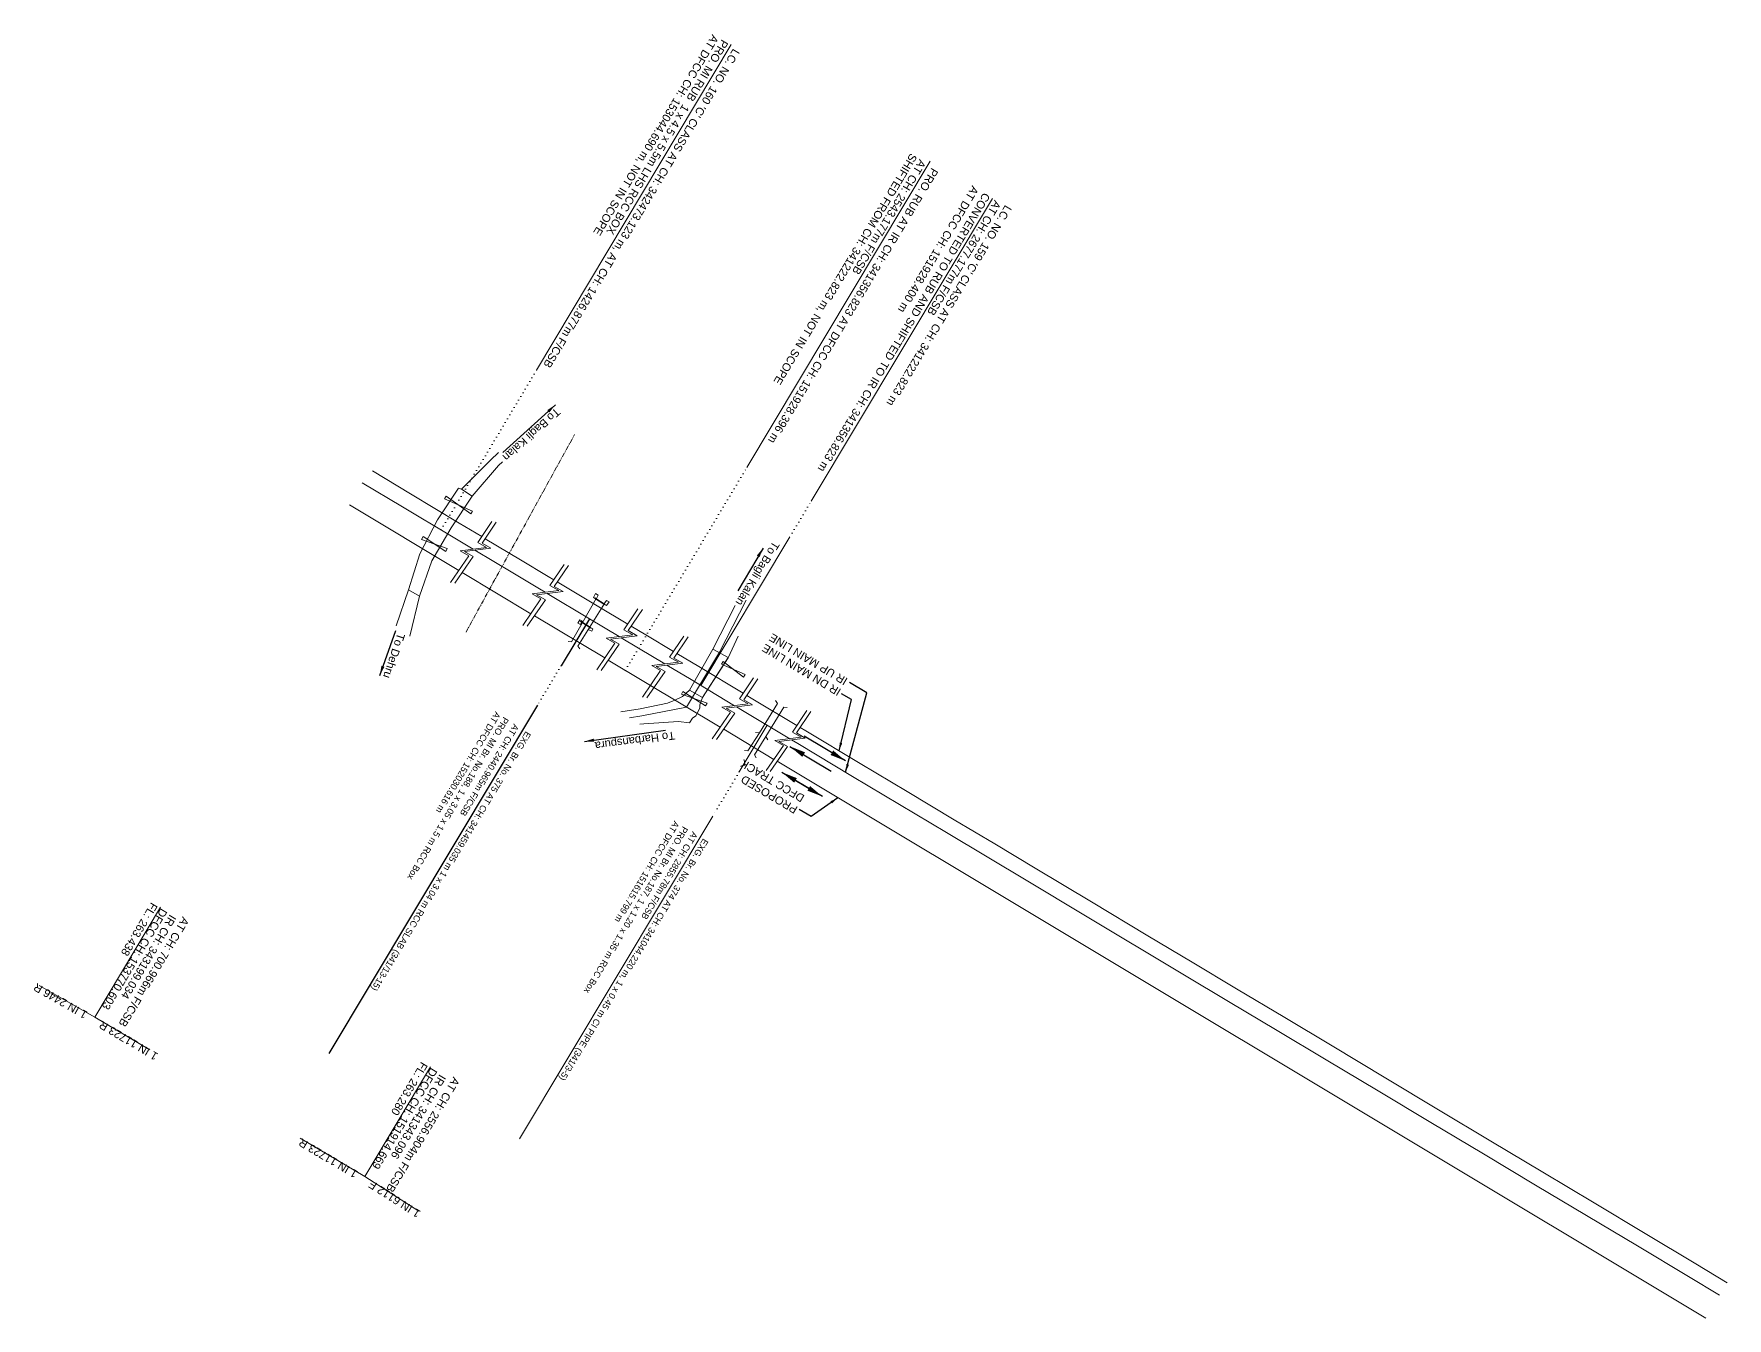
# Model space of a CAD drawing. Header units: metres. Extents: x 597821 to 610090, y 3402206 to 3407451.
# Drawn here: x 603336 to 603865, y 3402953 to 3403354 of the extents above; entities that cross this region are included whole.
import ezdxf
from ezdxf.enums import TextEntityAlignment as Align

# ---------------------------------------------------------------- set-up
doc = ezdxf.new("R2010")
doc.units = ezdxf.units.M
doc.header["$MEASUREMENT"] = 0
doc.linetypes.add('DOT', pattern=[0.25, 0, -0.25])
doc.linetypes.add('PHANTOM', pattern=[2.5, 1.25, -0.25, 0.25, -0.25, 0.25, -0.25])
for name, color, linetype, lineweight in [('BRIDGE DETAILS PLAN', 7, 'Continuous', 0), ('CL OF RAILWAYTRACK', 7, 'Continuous', 30), ('Culvert Parapet', 7, 'Continuous', 0), ('Existing IR Track', 143, 'Continuous', 0), ('Gate', 7, 'Continuous', 0), ('LC DETAILS IN PLAN', 7, 'Continuous', 0), ('Pavers', 7, 'Continuous', 0), ('Pipe line-Pertolium', 7, 'PHANTOM', 0), ('PROPOSED DFCC TRACK', 1, 'Continuous', 0), ('PROPOSED GRADES IN PLAN', 10, 'Continuous', 0), ('SFL', 7, 'Continuous', 0), ('Subroad Centre', 34, 'Continuous', 0), ('Subroad Edge', 34, 'Continuous', 0), ('Wing Wall', 7, 'Continuous', 0)]:
    doc.layers.add(name, color=color, linetype=linetype, lineweight=lineweight)
doc.styles.add('ARIAL', font='arial.ttf')
doc.styles.get("Standard").update_dxf_attribs({"font": 'arial.ttf'})
doc.styles.add('Style-Arial', font='arial.ttf')
doc.dimstyles.new('ISO-25', dxfattribs={"dimtxt": 2.5, "dimasz": 2.5, "dimexe": 1.25, "dimexo": 0.625, "dimtad": 1, "dimtxsty": 'Standard', "dimcen": 2.5, "dimadec": 0, "dimazin": 0, "dimtfac": 1, "dimtmove": 0, "dimatfit": 3, "dimfxl": 1, "dimarcsym": 0})

# ---------------------------------------------------------------- blocks, each defined once
blk = doc.blocks.new('GT')
at = {"layer": 'Gate'}
for p, q in [((-0.5, -0.5), (-0.5, 0.5)), ((-0.5, 0.5), (0.5, -0.5)), ((0.5, 0.5), (0.5, -0.5))]:
    blk.add_line(p, q, dxfattribs=at)
blk.add_lwpolyline([(0.5, 0.5), (-0.5, -0.5)], dxfattribs=at)

msp = doc.modelspace()

# ---------------------------------------------------------------- linework, layer by layer
for points in [[(603509.556, 3403171.7412), (603500.7203, 3403157.0191)], [(603493.3229, 3403144.7257), (603428.0909, 3403035.9477)]]:
    msp.add_lwpolyline(points)
at = {"linetype": 'DOT', "lineweight": 13, "ltscale": 5}
msp.add_lwpolyline([(603500.7203, 3403157.0191), (603493.3229, 3403144.7257)], dxfattribs=at)
at = {"layer": 'BRIDGE DETAILS PLAN', "lineweight": 13}
for points in [[(603565.132, 3403138.4805), (603556.3872, 3403123.9001)], [(603548.091, 3403110.0598), (603487.6665, 3403009.2439)]]:
    msp.add_lwpolyline(points, dxfattribs=at)
at = {"layer": 'BRIDGE DETAILS PLAN', "linetype": 'DOT', "lineweight": 13, "ltscale": 5}
msp.add_lwpolyline([(603556.3872, 3403123.9001), (603548.091, 3403110.0598)], dxfattribs=at)
at = {"layer": 'CL OF RAILWAYTRACK', "linetype": 'Continuous', "lineweight": 13, "flags": 128}
for points in [[(603479.0783, 3403202.1387), (603474.6809, 3403195.5742), (603477.4204, 3403194.0074), (603469.1429, 3403192.968), (603471.8824, 3403191.4011), (603466.1778, 3403183.113)], [(603480.4413, 3403201.8873), (603476.0438, 3403195.3228), (603478.7834, 3403193.756), (603470.5059, 3403192.7165), (603473.2454, 3403191.1497), (603467.5408, 3403182.8615)], [(603501.6258, 3403188.6569), (603497.2284, 3403182.0925), (603499.9679, 3403180.5256), (603491.6904, 3403179.4862), (603494.4299, 3403177.9193), (603488.7253, 3403169.6312)], [(603502.9888, 3403188.4055), (603498.5913, 3403181.841), (603501.3308, 3403180.2742), (603493.0534, 3403179.2347), (603495.7929, 3403177.6679), (603490.0882, 3403169.3798)], [(603524.7387, 3403174.8371), (603520.3412, 3403168.2726), (603523.0807, 3403166.7058), (603514.8033, 3403165.6663), (603517.5428, 3403164.0995), (603511.8381, 3403155.8114)], [(603526.1017, 3403174.5856), (603521.7042, 3403168.0212), (603524.4437, 3403166.4543), (603516.1662, 3403165.4149), (603518.9057, 3403163.8481), (603513.2011, 3403155.5599)], [(603539.021, 3403166.2973), (603534.6236, 3403159.7328), (603537.3631, 3403158.166), (603529.0856, 3403157.1265), (603531.8251, 3403155.5597), (603526.1205, 3403147.2715)], [(603540.384, 3403166.0458), (603535.9865, 3403159.4814), (603538.726, 3403157.9145), (603530.4486, 3403156.8751), (603533.1881, 3403155.3082), (603527.4834, 3403147.0201)], [(603560.8312, 3403153.2564), (603556.4337, 3403146.6919), (603559.1732, 3403145.1251), (603550.8957, 3403144.0856), (603553.6352, 3403142.5188), (603547.9306, 3403134.2307)], [(603562.1941, 3403153.0049), (603557.7967, 3403146.4405), (603560.5362, 3403144.8736), (603552.2587, 3403143.8342), (603554.9982, 3403142.2674), (603549.2936, 3403133.9792)], [(603577.5351, 3403143.0541), (603573.0031, 3403136.2889), (603575.7426, 3403134.7221), (603567.4652, 3403133.6826), (603570.2047, 3403132.1158), (603564.8307, 3403124.3081)], [(603578.771, 3403142.8191), (603574.239, 3403136.054), (603576.9786, 3403134.4871), (603568.7011, 3403133.4477), (603571.4406, 3403131.8809), (603566.0666, 3403124.0732)]]:
    msp.add_lwpolyline(points, dxfattribs=at)
at = {"layer": 'Culvert Parapet'}
for points in [[(603511.1419, 3403178.1964, 263.7768), (603511.2819, 3403178.2945, 263.7658), (603514.5265, 3403176.241, 263.7758), (603514.3862, 3403176.1427, 263.7758)], [(603506.7694, 3403170.8791, 263.6379), (603506.866, 3403170.9831, 263.6349), (603510.1453, 3403168.9445, 263.6478), (603510.0487, 3403168.8405, 263.6478)]]:
    msp.add_polyline3d(points, close=True, dxfattribs=at)
at = {"layer": 'Existing IR Track', "color": 0, "lineweight": 20, "flags": 128}
for points in [[(603475.9146, 3403197.416), (603468.867, 3403201.6556), (603453.6134, 3403210.8051), (603441.7692, 3403217.9095)], [(603473.216, 3403193.4794), (603466.495, 3403197.4987), (603451.1572, 3403206.6984), (603438.5975, 3403214.2317)], [(603498.4261, 3403183.8804), (603496.6368, 3403184.9501), (603488.0676, 3403190.1051), (603477.0062, 3403196.7593)], [(603495.76, 3403179.9972), (603493.9377, 3403181.0878), (603485.6394, 3403186.0502), (603473.8001, 3403193.1302)], [(603521.5404, 3403170.0628), (603511.9725, 3403175.7825), (603499.5196, 3403183.2267)], [(603518.8567, 3403166.1753), (603509.556, 3403171.7412), (603496.3437, 3403179.6479)], [(603533.1282, 3403157.6342), (603524.9404, 3403162.5347), (603519.4404, 3403165.8261)], [(603535.8196, 3403161.5182), (603527.1719, 3403166.6963), (603522.6339, 3403169.4091)], [(603557.6207, 3403148.4639), (603543.7282, 3403156.7827), (603536.9126, 3403160.8637)], [(603554.9209, 3403144.5911), (603541.3091, 3403152.7379), (603533.7119, 3403157.2849)], [(603572.164, 3403134.2727), (603557.4044, 3403143.1047), (603555.5045, 3403144.2418)], [(603574.418, 3403138.401), (603560.0959, 3403146.9818), (603558.7137, 3403147.8094)], [(603862.7252, 3402960.4086), (603852.9701, 3402966.2707), (603837.1052, 3402975.8047), (603821.1647, 3402985.3265), (603805.2294, 3402994.8451), (603788.8859, 3403004.6021), (603772.4794, 3403014.3967), (603756.0229, 3403024.2361), (603739.7463, 3403033.9681), (603724.4219, 3403043.1203), (603709.2912, 3403052.1569), (603695.514, 3403060.41), (603664.0519, 3403079.2546), (603646.5378, 3403089.7438), (603633.8164, 3403097.3586), (603621.1312, 3403104.9517), (603606.4818, 3403113.7275), (603591.8141, 3403122.5143), (603574.7375, 3403132.7327), (603572.7029, 3403133.9502)], [(603865.0662, 3402964.326), (603855.3075, 3402970.1804), (603839.4351, 3402979.7026), (603823.5078, 3402989.2406), (603807.4961, 3402998.8292), (603791.2454, 3403008.5467), (603774.8836, 3403018.3306), (603758.4058, 3403028.2158), (603741.6115, 3403038.2906), (603726.8185, 3403047.1282), (603711.7392, 3403056.1368), (603697.9145, 3403064.4227), (603684.0693, 3403072.7208), (603666.4562, 3403083.2736), (603648.8273, 3403093.8359), (603636.2198, 3403101.3787), (603623.5591, 3403108.9533), (603608.8859, 3403117.7474), (603594.1894, 3403126.5554), (603577.1504, 3403136.7639), (603575.4123, 3403137.8053)]]:
    msp.add_lwpolyline(points, dxfattribs=at)
at = {"layer": 'LC DETAILS IN PLAN', "lineweight": 13, "flags": 128}
for points in [[(603493.0283, 3403249.3881), (603553.9012, 3403351.1873)], [(603578.8411, 3403208.4282), (603635.4737, 3403303.0747)], [(603544.4114, 3403150.8811), (603572.1853, 3403197.3055)]]:
    msp.add_lwpolyline(points, dxfattribs=at)
at = {"layer": 'LC DETAILS IN PLAN', "color": 10, "flags": 128}
msp.add_lwpolyline([(603558.76, 3403218.9733), (603616.0685, 3403314.6747)], dxfattribs=at)
at = {"layer": 'LC DETAILS IN PLAN', "linetype": 'DOT', "lineweight": 13, "ltscale": 5, "flags": 128}
for points in [[(603463.2029, 3403199.4812), (603493.0283, 3403249.3881)], [(603572.1805, 3403197.2975), (603572.1805, 3403197.2974), (603578.8411, 3403208.4282)]]:
    msp.add_lwpolyline(points, dxfattribs=at)
at = {"layer": 'LC DETAILS IN PLAN', "color": 10, "linetype": 'DOT', "lineweight": 13, "ltscale": 5, "flags": 128}
msp.add_lwpolyline([(603520.8012, 3403155.6265), (603558.76, 3403218.9733)], dxfattribs=at)
at = {"layer": 'Pavers'}
for points in [[(603468.6761, 3403212.4996, 263.9378), (603469.5524, 3403212.1835, 263.8918), (603472.9546, 3403210.0114, 263.8838), (603466.4077, 3403200.109, 264.1117), (603460.31, 3403189.8792, 264.0197), (603456.4784, 3403178.7698, 263.244), (603453.0501, 3403180.7885, 263.26), (603456.5956, 3403192.0075, 264.0087), (603462.0859, 3403202.5995, 264.1177)], [(603544.8755, 3403147.131, 264.1147), (603540.8129, 3403149.4634, 264.0827), (603548.1202, 3403162.2388, 263.8238), (603552.8858, 3403159.5874, 263.8908)]]:
    msp.add_polyline3d(points, close=True, dxfattribs=at)
at = {"layer": 'Pipe line-Pertolium', "elevation": 261.1366}
msp.add_lwpolyline([(603470.9991, 3403167.5933), (603504.9515, 3403229.3517)], dxfattribs=at)
at = {"layer": 'PROPOSED DFCC TRACK', "linetype": 'Continuous', "lineweight": 0, "flags": 128}
for points in [[(603468.7368, 3403186.8309), (603434.5728, 3403207.3067)], [(603491.2687, 3403173.3265), (603469.8242, 3403186.1791)], [(603514.3657, 3403159.4836), (603492.3562, 3403172.6748)], [(603550.4333, 3403137.8668), (603515.4531, 3403158.8318)], [(603567.2328, 3403127.7981), (603551.5207, 3403137.215)], [(603858.4522, 3402953.2583), (603568.2223, 3403127.2051)], [(603858.4522, 3402953.2583), (603568.2223, 3403127.2051)]]:
    msp.add_lwpolyline(points, dxfattribs=at)
at = {"layer": 'PROPOSED DFCC TRACK', "linetype": 'Continuous', "flags": 128}
for points, elevation in [([(603507.3235, 3403170.4019), (603503.9361, 3403164.4957), (603502.8921, 3403164.6294)], 262.8591), ([(603509.6015, 3403168.9804), (603505.9925, 3403163.2097), (603506.5696, 3403162.3295)], 262.8601), ([(603564.7148, 3403134.9843), (603561.1058, 3403129.2136), (603561.6829, 3403128.3334)], 0.001)]:
    msp.add_lwpolyline(points, dxfattribs=dict(at, elevation=elevation))
at = {"layer": 'PROPOSED DFCC TRACK', "color": 0, "linetype": 'Continuous', "flags": 128}
msp.add_lwpolyline([(603561.4334, 3403136.1598), (603562.6695, 3403136.1435), (603568.2889, 3403145.3129), (603567.7101, 3403146.192)], dxfattribs=at)
at = {"layer": 'PROPOSED DFCC TRACK', "color": 0, "linetype": 'Continuous', "elevation": 0.001, "flags": 128}
msp.add_lwpolyline([(603565.2905, 3403133.8903), (603564.7148, 3403134.9843), (603570.3342, 3403144.1538), (603571.3802, 3403144.037)], dxfattribs=at)
at = {"layer": 'PROPOSED DFCC TRACK', "linetype": 'Continuous', "flags": 128}
msp.add_lwpolyline([(603562.6695, 3403136.1435), (603559.0495, 3403130.4996), (603558.0055, 3403130.6333)], dxfattribs=at)
at = {"layer": 'PROPOSED GRADES IN PLAN', "color": 1, "linetype": 'Continuous', "lineweight": 0}
for p, q in [((603375.5638, 3403081.5999), (603355.0006, 3403047.2902)), ((603459.9469, 3403031.7819), (603439.3837, 3402997.4722))]:
    msp.add_line(p, q, dxfattribs=at)
at = {"layer": 'PROPOSED GRADES IN PLAN', "color": 1, "linetype": 'Continuous', "lineweight": 0, "flags": 128}
for points in [[(603372.2, 3403037.0834), (603355.0006, 3403047.2902), (603337.6351, 3403057.2119)], [(603456.2423, 3402986.7117), (603439.3837, 3402997.4722), (603419.1843, 3403009.4594)]]:
    msp.add_lwpolyline(points, dxfattribs=at)
at = {"layer": 'SFL'}
for points in [[(603507.3235, 3403170.4019, 262.8591), (603511.709, 3403178.0483, 262.969)], [(603514.3194, 3403176.5243, 262.9211), (603509.6015, 3403168.9804, 262.8601)]]:
    msp.add_polyline3d(points, dxfattribs=at)
at = {"layer": 'Subroad Centre'}
msp.add_polyline3d([(603522.0973, 3403140.8269, 264.0984), (603525.9166, 3403141.39, 264.1397), (603539.9378, 3403144.1012, 264.2477), (603550.2119, 3403161.2907, 263.8838), (603558.5415, 3403177.5124, 263.0519)], dxfattribs=at)
at = {"layer": 'Subroad Edge', "lineweight": 13}
for points in [[(603469.5524, 3403212.1835, 263.8918), (603478.6636, 3403221.3198, 263.205), (603481.1179, 3403223.6485, 262.9839)], [(603472.9546, 3403210.0114, 263.8838), (603481.1943, 3403219.58, 263.172), (603482.3839, 3403220.7259, 263.0588)], [(603453.0501, 3403180.7885, 263.26), (603449.1313, 3403169.5822, 262.2979)], [(603453.4203, 3403166.2911, 262.6113), (603456.4636, 3403178.7544, 263.243)], [(603519.3707, 3403142.6155, 263.9986), (603525.3991, 3403143.5747, 264.0557), (603533.9583, 3403145.3813, 264.1017), (603536.2804, 3403146.3272, 264.1327), (603538.6033, 3403147.4379, 264.1637), (603540.8139, 3403149.4654, 264.0827), (603548.1145, 3403162.2347, 263.8238), (603555.099, 3403175.8334, 263.1265)], [(603556.0553, 3403166.2991, 263.5169), (603552.8733, 3403159.5774, 263.8908), (603544.8866, 3403147.1413, 264.1197), (603544.0464, 3403144.8749, 264.1937), (603544.0706, 3403143.7902, 264.2497), (603542.7741, 3403141.3913, 264.2467)], [(603542.7741, 3403141.3913, 264.2467), (603541.8096, 3403140.6999, 264.2767), (603540.8132, 3403139.2432, 264.2817), (603537.3952, 3403139.6367, 264.2297), (603526.5655, 3403138.9664, 264.0737), (603525.363, 3403138.7818, 264.0617)]]:
    msp.add_polyline3d(points, dxfattribs=at)
at = {"layer": 'Wing Wall'}
for points in [[(603510.8209, 3403178.3915, 263.6768), (603511.4961, 3403179.629, 263.6788), (603512.3001, 3403179.1416, 263.6848), (603511.625, 3403177.9041, 263.6848)], [(603514.9342, 3403177.4824, 263.6998), (603515.7559, 3403177.0566, 263.6888), (603514.8955, 3403175.8348, 263.6588), (603514.0737, 3403176.2607, 263.6588)], [(603506.7584, 3403169.9079, 263.6379), (603505.9083, 3403170.3271, 263.6389), (603506.5415, 3403171.3731, 263.6488), (603507.3916, 3403170.9539, 263.6488)], [(603509.3132, 3403168.3188, 263.6409), (603509.6598, 3403169.0242, 263.6389), (603510.6247, 3403168.6178, 263.6409), (603510.2781, 3403167.9123, 263.6409)]]:
    msp.add_polyline3d(points, close=True, dxfattribs=at)

# ---------------------------------------------------------------- block references
at = {"layer": 'Gate', "yscale": 0.9997078268772032}
for p, xscale, zscale, rotation in [((603468.6505, 3403207.3056, 156.3202), 9.461799200538886, 9.461799200538886, 330.3458718834225), ((603461.1348, 3403195.0963, 156.3202), 8.48561902827943, 8.48561902827943, 153.3458718824488), ((603554.5275, 3403155.944, 156.3202), 8.014610949351098, 8.014610949351098, 149.3458718817318), ((603542.3336, 3403146.7793, 156.3202), 8.342362231711931, 8.342362231711931, 334.3458718840395)]:
    msp.add_blockref('GT', p, dxfattribs=dict(at, xscale=xscale, zscale=zscale, rotation=rotation))

# ---------------------------------------------------------------- texts
at = {"layer": 'BRIDGE DETAILS PLAN', "color": 10, "style": 'ARIAL'}
for s, p in [('PRO. MI Br. No.188, 1 x 3.05 x 1.5 m RCC Box', (603482.7671, 3403141.2594)), ('AT DFCC CH: 152030.616 m ', (603480.2068, 3403142.9236)), ('PRO. MI Br. No.187, 1 x 1.20 x 1.35 m RCC Box', (603538.7789, 3403107.0982)), ('AT DFCC CH: 151615.799 m', (603536.0639, 3403108.7804))]:
    msp.add_text(s, height=2, rotation=239, dxfattribs=at).set_placement(p)
at = {"layer": 'BRIDGE DETAILS PLAN', "style": 'ARIAL'}
for s, p in [('AT CH: 2440.965m F/CSB', (603485.9445, 3403139.0878)), ('EXG. Br. No. 375 AT CH: 341459.035 m 1 x 3.04 m RCC SLAB (341/13-15)', (603489.7002, 3403136.7494)), ('EXG. Br. No. 374 AT CH: 341044.220 m, 1 x 0.45 m CI PIPE (341/3-5) ', (603545.1256, 3403103.2525)), ('AT CH: 2855.78m F/CSB', (603541.8034, 3403105.4407))]:
    msp.add_text(s, height=2, rotation=239, dxfattribs=at).set_placement(p)
at = {"layer": 'Existing IR Track', "color": 7, "lineweight": -3, "style": 'ARIAL'}
for s, p in [('IR UP MAIN LINE', (603566.0552, 3403166.2312, 568.8275)), ('IR DN MAIN LINE', (603563.8319, 3403162.9451, 437.8428))]:
    msp.add_text(s, height=2.5, rotation=149, dxfattribs=at).set_placement(p, align=Align.MIDDLE_RIGHT)
at = {"layer": 'LC DETAILS IN PLAN', "style": 'Style-Arial'}
for s, p in [("LC. NO. 160 'C' CLASS AT CH: 342473.123 m, AT CH: 1426.877m F/CSB", (603554.5172, 3403350.0345)), ('AT CH: 2543.177m F/CSB', (603612.7295, 3403315.4811)), ('AT CH: 2677.177m F/CSB', (603636.1667, 3403302.7101)), ("LC. NO. 159 'C' CLASS AT CH: 341222.823 m", (603639.515, 3403301.1868))]:
    msp.add_text(s, height=2.5, rotation=239, dxfattribs=at).set_placement(p)
at = {"layer": 'LC DETAILS IN PLAN', "color": 10, "style": 'Style-Arial'}
for s, p in [(' AT DFCC CH: 153044.690 m, NOT IN SCOPE', (603548.4373, 3403355.2972)), ('PRO. MI RUB  1 x 4.5 x 5.5m LHS RCC BOX', (603550.9501, 3403352.942)), ('SHIFTED FROM CH: 341222.823 m, NOT IN SCOPE  ', (603609.9626, 3403317.3773))]:
    msp.add_text(s, height=2.5, rotation=239, dxfattribs=at).set_placement(p)
at = {"layer": 'LC DETAILS IN PLAN', "color": 10, "char_height": 2.5, "attachment_point": 1, "rotation": 239, "style": 'Style-Arial'}
for s, insert, width in [('PRO. RUB {\\C256;AT IR CH: 341356.823 }AT DFCC CH: 151928.396 m', (603618.6857, 3403311.5315), 141.934221), ('CONVERTED TO RUB AND SHIFTED TO {\\C256;IR CH: 341356.823 m}\\PAT DFCC CH: 151928.400 m', (603634.905, 3403303.7961), 101.785025)]:
    msp.add_mtext(s, dxfattribs=dict(at, insert=insert, width=width))
at = {"layer": 'PROPOSED DFCC TRACK', "insert": (603573.592, 3403110.7004, 418.4992), "char_height": 2.5, "width": 29.756049, "attachment_point": 1, "rotation": 149.15033, "style": 'ARIAL'}
msp.add_mtext('PROPOSED DFCC TRACK', dxfattribs=at)
at = {"layer": 'PROPOSED GRADES IN PLAN', "color": 7, "lineweight": 0, "style": 'Style-Arial'}
for s, p in [('AT CH: 700.966m F/CSB', (603382.4766, 3403078.8367)), ('AT CH: 2556.904m F/CSB', (603467.0501, 3403028.8227))]:
    msp.add_text(s, height=2.5, rotation=239.075904, dxfattribs=at).set_placement(p)
at = {"layer": 'PROPOSED GRADES IN PLAN', "color": 1, "lineweight": 0, "char_height": 2.5, "attachment_point": 4, "rotation": 239.064004, "line_spacing_factor": 0.84, "style": 'Style-Arial'}
for s, insert in [('DFCC CH: 153770.603\\PFL: 263.438', (603375.2064, 3403081.8141)), ('DFCC CH: 151914.669\\PFL: 263.280', (603459.5895, 3403031.9961))]:
    msp.add_mtext(s, dxfattribs=dict(at, insert=insert))
at = {"layer": 'PROPOSED GRADES IN PLAN', "color": 7, "lineweight": 0, "char_height": 2.5, "attachment_point": 4, "line_spacing_factor": 0.84, "style": 'Style-Arial'}
for s, insert, rotation in [('IR CH: 343199.034', (603379.5211, 3403078.9441), 239.102398), ('IR CH: 341343.096', (603463.8035, 3403028.9902), 239.08393)]:
    msp.add_mtext(s, dxfattribs=dict(at, insert=insert, rotation=rotation))
at = {"layer": 'PROPOSED GRADES IN PLAN', "color": 1, "lineweight": 13, "char_height": 2.5, "line_spacing_factor": 0.72, "style": 'Style-Arial'}
for s, insert, attachment_point, rotation in [('1 IN 2446 R', (603352.9953, 3403048.8199), 7, 150.258655), ('1 IN 11723 R', (603357.3207, 3403046.301), 9, 149.313275), ('1 IN 11723 R', (603437.4039, 3402999.0347), 7, 149.313275), ('1 IN 6112 F', (603441.6704, 3402996.4081), 9, 147.45053)]:
    msp.add_mtext(s, dxfattribs=dict(at, insert=insert, attachment_point=attachment_point, rotation=rotation))
at = {"layer": 'Subroad Edge'}
for s, rotation, p in [('To Bagli Kalan', 221.924733, (603499.0668, 3403237.8026, 130.2668)), ('To Bagli Kalan', 238.4295, (603566.987, 3403196.168, -130.1478)), ('To Dehru', 251.728989, (603449.6135, 3403167.4766, 130.2668)), ('To Harbanspura', 187.610215, (603536.1301, 3403136.548, 130.2668))]:
    msp.add_text(s, height=2.5, rotation=rotation, dxfattribs=at).set_placement(p)

# ---------------------------------------------------------------- leaders
at = {"layer": 'Existing IR Track', "color": 7, "lineweight": -3}
for points, override in [([(603589.6321, 3403123.82), (603596.2382, 3403148.5902), (603590.7924, 3403151.8422)], {"dimtxt": 3, "dimasz": 2.5, "dimgap": 0.625, "dimtad": 0, "dimdec": 3, "dimzin": 2, "dimtdec": 3}), ([(603587.5691, 3403130.5218, 1137.655), (603591.4603, 3403146.4986, 1137.655), (603588.3779, 3403148.3398, 1137.655)], {"dimtxt": 3, "dimasz": 2.5, "dimgap": 0.625, "dimtad": 0, "dimdec": 3, "dimzin": 2, "dimtdec": 3}), ([(603589.6029, 3403127.3261, 261.9693), (603576.7106, 3403135.0436, 261.9693)], {"dimtxt": 3, "dimasz": 5, "dimtad": 0, "dimdec": 3, "dimzin": 2, "dimtdec": 3}), ([(603572.2241, 3403131.8669, 261.9693), (603585.1483, 3403124.1286, 261.9693)], {"dimtxt": 3, "dimasz": 5, "dimtad": 0, "dimdec": 3, "dimzin": 2, "dimtdec": 3})]:
    msp.add_leader(points, dimstyle='ISO-25', override=override, dxfattribs=at)
at = {"layer": 'PROPOSED DFCC TRACK', "linetype": 'Continuous', "lineweight": 0}
for points in [[(603569.6642, 3403123.8103, 261.9693), (603580.8595, 3403117.1005, 261.9693)], [(603582.387, 3403116.1872, 261.9693), (603571.1917, 3403122.897, 261.9693)]]:
    msp.add_leader(points, dimstyle='ISO-25', override={"dimtxt": 3, "dimasz": 5, "dimtad": 0, "dimdec": 3, "dimzin": 2, "dimtdec": 3}, dxfattribs=at)
at = {"layer": 'PROPOSED DFCC TRACK', "color": 10, "linetype": 'Continuous', "lineweight": -3, "ltscale": 5}
msp.add_leader([(603587.2179, 3403115.8202), (603578.8242, 3403110.0109), (603575.0957, 3403112.1296)], dimstyle='ISO-25', override={"dimtxt": 3, "dimasz": 2.5, "dimgap": 0.625, "dimtad": 0, "dimdec": 3, "dimzin": 2, "dimtdec": 3}, dxfattribs=at)
at = {"layer": 'Subroad Edge'}
for points in [[(603498.9235, 3403238.5695), (603482.5496, 3403223.6511)], [(603563.8155, 3403193.8233, -260.4147), (603555.9775, 3403180.4752, -260.4147)], [(603444.0254, 3403154.0513), (603449.108, 3403168.0708)], [(603508.007, 3403133.3997), (603533.3404, 3403136.9028)]]:
    msp.add_leader(points, dimstyle='ISO-25', override={"dimtxt": 3, "dimasz": 3, "dimgap": 0.625, "dimtad": 0, "dimdec": 3, "dimzin": 2, "dimtdec": 3}, dxfattribs=at)

doc.saveas('drawing.dxf')
